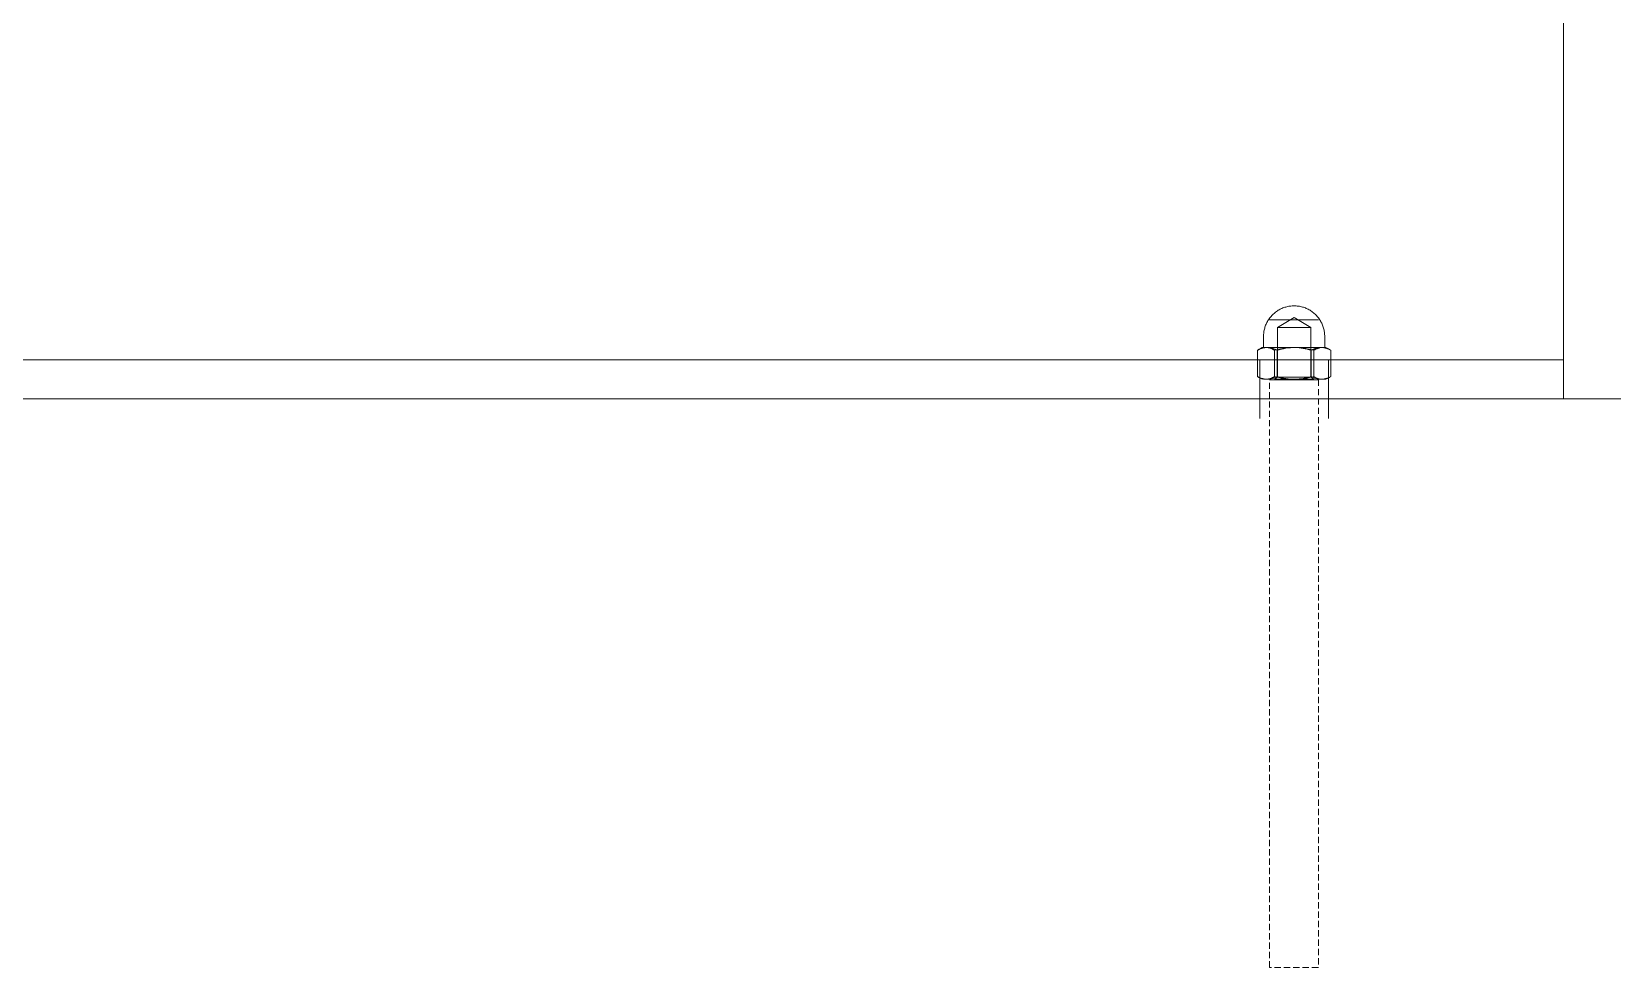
# Model space of a CAD drawing. Header units: millimetres. Extents: x -152 to 4236, y -557 to 2576.
# Drawn here: x 3435 to 3757.8, y 1909.8 to 2100.8 of the extents above; entities that cross this region are included whole.
import ezdxf

# ---------------------------------------------------------------- set-up
doc = ezdxf.new("R2010")
doc.units = ezdxf.units.MM
doc.linetypes.add('HIDDEN', pattern=[1.905, 1.27, -0.635])
doc.layers.add('ZANO_R', color=7, linetype='Continuous', lineweight=0)
doc.layers.add('ZANO_R_przerywana', color=7, linetype='HIDDEN', lineweight=0)

msp = doc.modelspace()

# ---------------------------------------------------------------- linework, layer by layer
at = {"layer": 'ZANO_R'}
for p, q in [((3747.84, 2033.86), (3747.84, 2427.86)), ((3689.24, 2043.71), (3689.42, 2043.83)), ((3689.42, 2043.83), (3689.6, 2043.95)), ((3689.6, 2043.95), (3689.78, 2044.05)), ((3689.78, 2044.05), (3689.97, 2044.16)), ((3689.97, 2044.16), (3690.16, 2044.25)), ((3690.16, 2044.25), (3690.35, 2044.34)), ((3690.35, 2044.34), (3690.55, 2044.42)), ((3690.55, 2044.42), (3690.75, 2044.5)), ((3690.75, 2044.5), (3690.95, 2044.56)), ((3690.95, 2044.56), (3691.16, 2044.62)), ((3691.16, 2044.62), (3691.36, 2044.68)), ((3691.36, 2044.68), (3691.57, 2044.73)), ((3691.57, 2044.73), (3691.78, 2044.77)), ((3691.78, 2044.77), (3691.99, 2044.8)), ((3691.99, 2044.8), (3692.2, 2044.82)), ((3692.2, 2044.82), (3692.42, 2044.84)), ((3692.42, 2044.84), (3692.63, 2044.85)), ((3692.63, 2044.85), (3692.84, 2044.86)), ((3692.84, 2044.86), (3693.06, 2044.85)), ((3693.06, 2044.85), (3693.27, 2044.84)), ((3693.27, 2044.84), (3693.48, 2044.82)), ((3693.48, 2044.82), (3693.7, 2044.8)), ((3693.7, 2044.8), (3693.91, 2044.77)), ((3693.91, 2044.77), (3694.12, 2044.73)), ((3694.12, 2044.73), (3694.32, 2044.68)), ((3694.32, 2044.68), (3694.53, 2044.62)), ((3694.53, 2044.62), (3694.73, 2044.56)), ((3694.73, 2044.56), (3694.94, 2044.5)), ((3694.94, 2044.5), (3695.14, 2044.42)), ((3695.14, 2044.42), (3695.33, 2044.34)), ((3695.33, 2044.34), (3695.53, 2044.25)), ((3695.53, 2044.25), (3695.72, 2044.16)), ((3695.72, 2044.16), (3695.91, 2044.05)), ((3695.91, 2044.05), (3696.09, 2043.95)), ((3696.09, 2043.95), (3696.27, 2043.83)), ((3696.27, 2043.83), (3696.45, 2043.71)), ((3686.89, 2040.5), (3686.95, 2040.7)), ((3686.95, 2040.7), (3687.03, 2040.9)), ((3687.03, 2040.9), (3687.11, 2041.1)), ((3687.11, 2041.1), (3687.2, 2041.29)), ((3687.2, 2041.29), (3687.29, 2041.48)), ((3687.29, 2041.48), (3687.4, 2041.67)), ((3687.4, 2041.67), (3687.5, 2041.85)), ((3687.5, 2041.85), (3687.62, 2042.03)), ((3687.62, 2042.03), (3687.74, 2042.21)), ((3687.74, 2042.21), (3687.86, 2042.38)), ((3687.84, 2042.03), (3697.84, 2042.03)), ((3687.86, 2042.38), (3688, 2042.55)), ((3688, 2042.55), (3688.13, 2042.71)), ((3688.13, 2042.71), (3688.28, 2042.87)), ((3688.28, 2042.87), (3688.42, 2043.03)), ((3688.42, 2043.03), (3688.58, 2043.17)), ((3688.58, 2043.17), (3688.74, 2043.32)), ((3688.74, 2043.32), (3688.9, 2043.45)), ((3688.9, 2043.45), (3689.07, 2043.59)), ((3689.07, 2043.59), (3689.24, 2043.71)), ((3689.45, 2040.46), (3692.84, 2042.5)), ((3692.84, 2042.5), (3696.24, 2040.46)), ((3696.45, 2043.71), (3696.62, 2043.59)), ((3696.62, 2043.59), (3696.79, 2043.45)), ((3696.79, 2043.45), (3696.95, 2043.32)), ((3696.95, 2043.32), (3697.11, 2043.17)), ((3697.11, 2043.17), (3697.26, 2043.03)), ((3697.26, 2043.03), (3697.41, 2042.87)), ((3697.41, 2042.87), (3697.55, 2042.71)), ((3697.55, 2042.71), (3697.69, 2042.55)), ((3697.69, 2042.55), (3697.82, 2042.38)), ((3697.82, 2042.38), (3697.95, 2042.21)), ((3697.95, 2042.21), (3698.07, 2042.03)), ((3698.07, 2042.03), (3698.18, 2041.85)), ((3698.18, 2041.85), (3698.29, 2041.67)), ((3698.29, 2041.67), (3698.39, 2041.48)), ((3698.39, 2041.48), (3698.49, 2041.29)), ((3698.49, 2041.29), (3698.58, 2041.1)), ((3698.58, 2041.1), (3698.66, 2040.9)), ((3698.66, 2040.9), (3698.73, 2040.7)), ((3698.73, 2040.7), (3698.8, 2040.5)), ((3686.59, 2038.61), (3686.6, 2038.82)), ((3686.59, 2036.48), (3686.59, 2038.61)), ((3686.6, 2038.82), (3686.61, 2039.03)), ((3686.61, 2039.03), (3686.63, 2039.25)), ((3686.63, 2039.25), (3686.65, 2039.46)), ((3686.65, 2039.46), (3686.68, 2039.67)), ((3686.68, 2039.67), (3686.72, 2039.88)), ((3686.72, 2039.88), (3686.77, 2040.09)), ((3686.77, 2040.09), (3686.83, 2040.29)), ((3686.83, 2040.29), (3686.89, 2040.5)), ((3689.44, 2040.46), (3689.44, 2040.46)), ((3689.44, 2030.3), (3689.44, 2040.46)), ((3689.44, 2040.46), (3695.72, 2040.46)), ((3695.72, 2040.46), (3696.24, 2040.46)), ((3696.24, 2040.46), (3696.24, 2030.3)), ((3698.8, 2040.5), (3698.86, 2040.29)), ((3698.86, 2040.29), (3698.92, 2040.09)), ((3698.92, 2040.09), (3698.96, 2039.88)), ((3698.96, 2039.88), (3699, 2039.67)), ((3699, 2039.67), (3699.04, 2039.46)), ((3699.04, 2039.46), (3699.06, 2039.25)), ((3699.06, 2039.25), (3699.08, 2039.03)), ((3699.08, 2039.03), (3699.09, 2038.82)), ((3699.09, 2038.82), (3699.09, 2038.61)), ((3699.09, 2038.61), (3699.09, 2036.48)), ((3685.34, 2035.78), (3685.47, 2035.85)), ((3685.44, 2035.84), (3685.34, 2035.78)), ((3685.34, 2035.78), (3685.34, 2030.44)), ((3685.53, 2035.89), (3685.44, 2035.84)), ((3685.47, 2035.85), (3685.6, 2035.92)), ((3685.62, 2035.95), (3685.53, 2035.89)), ((3685.56, 2035.9), (3686.34, 2036.36)), ((3685.6, 2035.92), (3685.73, 2035.98)), ((3685.72, 2036), (3685.62, 2035.95)), ((3685.82, 2036.05), (3685.72, 2036)), ((3685.73, 2035.98), (3685.87, 2036.04)), ((3685.92, 2036.09), (3685.82, 2036.05)), ((3685.87, 2036.04), (3686.01, 2036.09)), ((3686.02, 2036.13), (3685.92, 2036.09)), ((3686.01, 2036.09), (3686.14, 2036.14)), ((3686.12, 2036.17), (3686.02, 2036.13)), ((3686.23, 2036.21), (3686.12, 2036.17)), ((3686.14, 2036.14), (3686.28, 2036.18)), ((3686.33, 2036.24), (3686.23, 2036.21)), ((3686.28, 2036.18), (3686.42, 2036.22)), ((3686.44, 2036.27), (3686.33, 2036.24)), ((3686.34, 2036.36), (3686.34, 2036.36)), ((3686.34, 2036.36), (3686.34, 2036.36)), ((3686.34, 2036.36), (3686.34, 2036.36)), ((3686.34, 2036.36), (3686.34, 2036.36)), ((3686.34, 2036.36), (3686.35, 2036.36)), ((3686.35, 2036.36), (3686.35, 2036.36)), ((3686.35, 2036.36), (3686.39, 2036.36)), ((3686.39, 2036.36), (3686.52, 2036.36)), ((3686.42, 2036.22), (3686.57, 2036.26)), ((3686.55, 2036.29), (3686.44, 2036.27)), ((3686.49, 2036.36), (3686.5, 2036.36)), ((3686.49, 2036.36), (3686.5, 2036.36)), ((3686.49, 2036.36), (3686.5, 2036.36)), ((3686.5, 2036.36), (3686.5, 2036.36)), ((3686.5, 2036.36), (3686.5, 2036.36)), ((3686.5, 2036.36), (3686.51, 2036.36)), ((3686.51, 2036.36), (3686.51, 2036.36)), ((3686.51, 2036.36), (3686.52, 2036.36)), ((3686.52, 2036.36), (3686.52, 2036.37)), ((3686.52, 2036.37), (3686.52, 2036.37)), ((3686.52, 2036.37), (3686.53, 2036.37)), ((3686.52, 2036.36), (3687.04, 2036.36)), ((3686.53, 2036.37), (3686.54, 2036.38)), ((3686.53, 2036.37), (3686.53, 2036.37)), ((3686.53, 2036.37), (3686.53, 2036.37)), ((3686.54, 2036.38), (3686.54, 2036.38)), ((3686.54, 2036.38), (3686.55, 2036.38)), ((3686.55, 2036.38), (3686.55, 2036.39)), ((3686.55, 2036.39), (3686.56, 2036.39)), ((3686.55, 2036.38), (3686.55, 2036.38)), ((3686.55, 2036.38), (3686.55, 2036.38)), ((3686.65, 2036.31), (3686.55, 2036.29)), ((3686.56, 2036.39), (3686.56, 2036.4)), ((3686.56, 2036.4), (3686.57, 2036.4)), ((3686.56, 2036.39), (3686.56, 2036.39)), ((3686.57, 2036.4), (3686.57, 2036.41)), ((3686.57, 2036.41), (3686.57, 2036.41)), ((3686.57, 2036.41), (3686.58, 2036.41)), ((3686.57, 2036.4), (3686.57, 2036.4)), ((3686.57, 2036.26), (3686.71, 2036.29)), ((3686.58, 2036.42), (3686.58, 2036.43)), ((3686.58, 2036.43), (3686.59, 2036.43)), ((3686.58, 2036.41), (3686.58, 2036.42)), ((3686.58, 2036.42), (3686.58, 2036.42)), ((3686.58, 2036.42), (3686.58, 2036.42)), ((3686.59, 2036.47), (3686.59, 2036.48)), ((3686.59, 2036.46), (3686.59, 2036.47)), ((3686.59, 2036.47), (3686.59, 2036.47)), ((3686.59, 2036.45), (3686.59, 2036.46)), ((3686.59, 2036.46), (3686.59, 2036.46)), ((3686.59, 2036.46), (3686.59, 2036.46)), ((3686.59, 2036.44), (3686.59, 2036.45)), ((3686.59, 2036.45), (3686.59, 2036.45)), ((3686.59, 2036.43), (3686.59, 2036.44)), ((3686.59, 2036.44), (3686.59, 2036.44)), ((3686.59, 2036.44), (3686.59, 2036.44)), ((3686.76, 2036.33), (3686.65, 2036.31)), ((3686.71, 2036.29), (3686.85, 2036.31)), ((3686.87, 2036.34), (3686.76, 2036.33)), ((3686.85, 2036.31), (3687, 2036.33)), ((3686.98, 2036.35), (3686.87, 2036.34)), ((3687.09, 2036.36), (3686.98, 2036.35)), ((3687, 2036.33), (3687.15, 2036.35)), ((3687.2, 2036.35), (3687.09, 2036.36)), ((3687.14, 2036.36), (3692.46, 2036.36)), ((3687.15, 2036.35), (3687.29, 2036.36)), ((3687.31, 2036.34), (3687.2, 2036.35)), ((3687.42, 2036.33), (3687.31, 2036.34)), ((3687.4, 2036.36), (3687.55, 2036.35)), ((3687.53, 2036.31), (3687.42, 2036.33)), ((3687.63, 2036.29), (3687.53, 2036.31)), ((3687.55, 2036.35), (3687.7, 2036.33)), ((3687.74, 2036.27), (3687.63, 2036.29)), ((3687.7, 2036.33), (3687.84, 2036.31)), ((3687.85, 2036.24), (3687.74, 2036.27)), ((3687.84, 2036.31), (3687.99, 2036.29)), ((3687.95, 2036.21), (3687.85, 2036.24)), ((3688.06, 2036.17), (3687.95, 2036.21)), ((3687.99, 2036.29), (3688.13, 2036.26)), ((3688.16, 2036.13), (3688.06, 2036.17)), ((3688.13, 2036.26), (3688.27, 2036.22)), ((3688.26, 2036.09), (3688.16, 2036.13)), ((3688.36, 2036.05), (3688.26, 2036.09)), ((3688.27, 2036.22), (3688.41, 2036.18)), ((3688.46, 2036), (3688.36, 2036.05)), ((3688.41, 2036.18), (3688.55, 2036.14)), ((3688.56, 2035.95), (3688.46, 2036)), ((3688.55, 2036.14), (3688.69, 2036.09)), ((3688.65, 2035.89), (3688.56, 2035.95)), ((3688.74, 2035.84), (3688.65, 2035.89)), ((3688.69, 2036.09), (3688.83, 2036.04)), ((3688.83, 2035.78), (3688.74, 2035.84)), ((3688.83, 2036.04), (3688.96, 2035.98)), ((3689.24, 2035.89), (3688.83, 2035.78)), ((3688.83, 2030.44), (3688.83, 2035.78)), ((3688.96, 2035.98), (3689.1, 2035.92)), ((3689.1, 2035.92), (3689.23, 2035.85)), ((3689.23, 2035.85), (3689.35, 2035.78)), ((3689.65, 2036), (3689.24, 2035.89)), ((3689.35, 2035.78), (3689.8, 2035.9)), ((3689.35, 2030.44), (3689.35, 2035.78)), ((3690.06, 2036.09), (3689.65, 2036)), ((3689.8, 2035.9), (3690.25, 2036.01)), ((3690.48, 2036.17), (3690.06, 2036.09)), ((3690.25, 2036.01), (3690.7, 2036.11)), ((3690.9, 2036.23), (3690.48, 2036.17)), ((3690.7, 2036.11), (3691.15, 2036.19)), ((3691.32, 2036.28), (3690.9, 2036.23)), ((3691.15, 2036.19), (3691.61, 2036.26)), ((3691.74, 2036.32), (3691.32, 2036.28)), ((3691.61, 2036.26), (3692.07, 2036.31)), ((3692.16, 2036.35), (3691.74, 2036.32)), ((3692.07, 2036.31), (3692.53, 2036.34)), ((3692.58, 2036.36), (3692.16, 2036.35)), ((3692.53, 2036.34), (3692.99, 2036.36)), ((3693.01, 2036.35), (3692.58, 2036.36)), ((3692.69, 2036.36), (3698.28, 2036.36)), ((3693.43, 2036.32), (3693.01, 2036.35)), ((3693.21, 2036.36), (3693.67, 2036.34)), ((3693.23, 2036.36), (3693.34, 2036.35)), ((3693.85, 2036.28), (3693.43, 2036.32)), ((3693.67, 2036.34), (3694.13, 2036.31)), ((3694.27, 2036.23), (3693.85, 2036.28)), ((3694.13, 2036.31), (3694.59, 2036.26)), ((3694.69, 2036.17), (3694.27, 2036.23)), ((3694.59, 2036.26), (3695.05, 2036.19)), ((3695.1, 2036.09), (3694.69, 2036.17)), ((3695.05, 2036.19), (3695.51, 2036.11)), ((3695.52, 2036), (3695.1, 2036.09)), ((3695.51, 2036.11), (3695.96, 2036.01)), ((3695.93, 2035.89), (3695.52, 2036)), ((3696.33, 2035.78), (3695.93, 2035.89)), ((3695.96, 2036.01), (3696.41, 2035.9)), ((3696.46, 2035.85), (3696.33, 2035.78)), ((3696.33, 2030.44), (3696.33, 2035.78)), ((3696.41, 2035.9), (3696.85, 2035.78)), ((3696.58, 2035.91), (3696.46, 2035.85)), ((3696.71, 2035.97), (3696.58, 2035.91)), ((3696.84, 2036.03), (3696.71, 2035.97)), ((3696.97, 2036.08), (3696.84, 2036.03)), ((3696.85, 2035.78), (3696.95, 2035.84)), ((3696.85, 2035.78), (3696.85, 2030.44)), ((3696.95, 2035.84), (3697.04, 2035.9)), ((3697.1, 2036.13), (3696.97, 2036.08)), ((3697.04, 2035.9), (3697.14, 2035.95)), ((3697.23, 2036.17), (3697.1, 2036.13)), ((3697.14, 2035.95), (3697.24, 2036.01)), ((3697.37, 2036.21), (3697.23, 2036.17)), ((3697.24, 2036.01), (3697.35, 2036.06)), ((3697.35, 2036.06), (3697.45, 2036.1)), ((3697.5, 2036.25), (3697.37, 2036.21)), ((3697.45, 2036.1), (3697.56, 2036.14)), ((3697.64, 2036.28), (3697.5, 2036.25)), ((3697.56, 2036.14), (3697.66, 2036.18)), ((3697.78, 2036.3), (3697.64, 2036.28)), ((3697.66, 2036.18), (3697.77, 2036.22)), ((3697.77, 2036.22), (3697.88, 2036.25)), ((3697.92, 2036.32), (3697.78, 2036.3)), ((3697.88, 2036.25), (3697.99, 2036.28)), ((3698.06, 2036.34), (3697.92, 2036.32)), ((3697.99, 2036.28), (3698.1, 2036.3)), ((3698.2, 2036.35), (3698.06, 2036.34)), ((3698.1, 2036.3), (3698.21, 2036.32)), ((3698.34, 2036.36), (3698.2, 2036.35)), ((3698.21, 2036.32), (3698.32, 2036.34)), ((3698.32, 2036.34), (3698.44, 2036.35)), ((3698.48, 2036.35), (3698.34, 2036.36)), ((3698.4, 2036.36), (3699.34, 2036.36)), ((3698.44, 2036.35), (3698.55, 2036.36)), ((3698.62, 2036.34), (3698.48, 2036.35)), ((3698.76, 2036.32), (3698.62, 2036.34)), ((3698.65, 2036.36), (3698.75, 2036.35)), ((3698.75, 2036.35), (3698.85, 2036.34)), ((3698.9, 2036.3), (3698.76, 2036.32)), ((3698.85, 2036.34), (3698.96, 2036.33)), ((3699.04, 2036.28), (3698.9, 2036.3)), ((3698.96, 2036.33), (3699.06, 2036.31)), ((3699.17, 2036.25), (3699.04, 2036.28)), ((3699.06, 2036.31), (3699.16, 2036.29)), ((3699.09, 2036.48), (3699.09, 2036.47)), ((3699.09, 2036.47), (3699.09, 2036.47)), ((3699.09, 2036.47), (3699.09, 2036.46)), ((3699.09, 2036.46), (3699.1, 2036.46)), ((3699.1, 2036.46), (3699.1, 2036.46)), ((3699.1, 2036.46), (3699.1, 2036.45)), ((3699.1, 2036.45), (3699.1, 2036.45)), ((3699.1, 2036.45), (3699.1, 2036.44)), ((3699.1, 2036.44), (3699.1, 2036.44)), ((3699.1, 2036.44), (3699.1, 2036.44)), ((3699.1, 2036.44), (3699.1, 2036.43)), ((3699.1, 2036.43), (3699.1, 2036.43)), ((3699.1, 2036.43), (3699.11, 2036.42)), ((3699.11, 2036.42), (3699.11, 2036.42)), ((3699.11, 2036.42), (3699.11, 2036.42)), ((3699.11, 2036.42), (3699.11, 2036.41)), ((3699.11, 2036.41), (3699.11, 2036.41)), ((3699.11, 2036.41), (3699.12, 2036.41)), ((3699.12, 2036.41), (3699.12, 2036.4)), ((3699.12, 2036.4), (3699.12, 2036.4)), ((3699.12, 2036.4), (3699.12, 2036.4)), ((3699.12, 2036.4), (3699.13, 2036.39)), ((3699.13, 2036.39), (3699.13, 2036.39)), ((3699.13, 2036.39), (3699.13, 2036.39)), ((3699.13, 2036.39), (3699.14, 2036.38)), ((3699.14, 2036.38), (3699.14, 2036.38)), ((3699.14, 2036.38), (3699.14, 2036.38)), ((3699.14, 2036.38), (3699.15, 2036.38)), ((3699.15, 2036.38), (3699.15, 2036.38)), ((3699.15, 2036.38), (3699.15, 2036.37)), ((3699.15, 2036.37), (3699.16, 2036.37)), ((3699.16, 2036.37), (3699.16, 2036.37)), ((3699.16, 2036.37), (3699.16, 2036.37)), ((3699.16, 2036.37), (3699.17, 2036.37)), ((3699.16, 2036.29), (3699.26, 2036.26)), ((3699.17, 2036.37), (3699.17, 2036.36)), ((3699.17, 2036.36), (3699.18, 2036.36)), ((3699.31, 2036.21), (3699.17, 2036.25)), ((3699.18, 2036.36), (3699.21, 2036.36)), ((3699.18, 2036.36), (3699.18, 2036.36)), ((3699.18, 2036.36), (3699.18, 2036.36)), ((3699.18, 2036.36), (3699.19, 2036.36)), ((3699.19, 2036.36), (3699.19, 2036.36)), ((3699.19, 2036.36), (3699.2, 2036.36)), ((3699.26, 2036.26), (3699.37, 2036.24)), ((3699.45, 2036.17), (3699.31, 2036.21)), ((3699.34, 2036.36), (3700.19, 2035.87)), ((3699.37, 2036.24), (3699.47, 2036.21)), ((3699.58, 2036.13), (3699.45, 2036.17)), ((3699.47, 2036.21), (3699.56, 2036.17)), ((3699.56, 2036.17), (3699.66, 2036.14)), ((3699.71, 2036.08), (3699.58, 2036.13)), ((3699.66, 2036.14), (3699.76, 2036.1)), ((3699.84, 2036.03), (3699.71, 2036.08)), ((3699.76, 2036.1), (3699.85, 2036.05)), ((3699.97, 2035.97), (3699.84, 2036.03)), ((3699.85, 2036.05), (3699.95, 2036.01)), ((3699.95, 2036.01), (3700.04, 2035.96)), ((3700.1, 2035.91), (3699.97, 2035.97)), ((3700.04, 2035.96), (3700.13, 2035.9)), ((3700.22, 2035.85), (3700.1, 2035.91)), ((3700.19, 2035.87), (3700.34, 2035.78)), ((3700.34, 2035.78), (3700.22, 2035.85)), ((3700.34, 2030.44), (3700.34, 2035.78)), ((3307.84, 2033.86), (3737.84, 2033.86)), ((3685.84, 2033.86), (3685.84, 2025.86)), ((3699.84, 2025.86), (3699.84, 2033.86)), ((3747.84, 2033.86), (3737.84, 2033.86)), ((3747.84, 2025.86), (3747.84, 2033.86)), ((3685.34, 2030.44), (3685.47, 2030.37)), ((3685.34, 2030.44), (3685.44, 2030.37)), ((3685.44, 2030.37), (3685.54, 2030.32)), ((3685.47, 2030.37), (3685.6, 2030.3)), ((3685.54, 2030.32), (3685.64, 2030.26)), ((3686.34, 2029.86), (3685.56, 2030.31)), ((3685.6, 2030.3), (3685.73, 2030.23)), ((3685.64, 2030.26), (3685.74, 2030.21)), ((3685.73, 2030.23), (3685.87, 2030.18)), ((3685.74, 2030.21), (3685.84, 2030.16)), ((3685.84, 2030.16), (3685.94, 2030.11)), ((3685.84, 2029.86), (3685.84, 2021.86)), ((3685.87, 2030.18), (3686.01, 2030.12)), ((3685.94, 2030.11), (3686.05, 2030.07)), ((3686.01, 2030.12), (3686.14, 2030.07)), ((3686.05, 2030.07), (3686.16, 2030.03)), ((3686.14, 2030.07), (3686.28, 2030.03)), ((3686.16, 2030.03), (3686.26, 2030)), ((3686.26, 2030), (3686.37, 2029.96)), ((3686.28, 2030.03), (3686.42, 2029.99)), ((3686.37, 2029.96), (3686.48, 2029.94)), ((3686.42, 2029.99), (3686.57, 2029.96)), ((3686.48, 2029.94), (3686.59, 2029.91)), ((3686.57, 2029.96), (3686.71, 2029.93)), ((3686.59, 2029.91), (3686.71, 2029.89)), ((3686.71, 2029.93), (3686.85, 2029.9)), ((3686.71, 2029.89), (3686.82, 2029.88)), ((3686.82, 2029.88), (3686.93, 2029.87)), ((3686.85, 2029.9), (3687, 2029.88)), ((3686.93, 2029.87), (3687.04, 2029.86)), ((3686.98, 2029.86), (3687.04, 2029.86)), ((3687, 2029.88), (3687.15, 2029.87)), ((3687.14, 2029.86), (3687.25, 2029.87)), ((3687.14, 2029.86), (3687.2, 2029.86)), ((3687.15, 2029.87), (3687.29, 2029.86)), ((3687.25, 2029.87), (3687.36, 2029.88)), ((3687.36, 2029.88), (3687.48, 2029.89)), ((3687.4, 2029.86), (3687.55, 2029.87)), ((3687.4, 2029.86), (3687.48, 2029.86)), ((3687.48, 2029.89), (3687.59, 2029.91)), ((3687.55, 2029.87), (3687.69, 2029.88)), ((3687.59, 2029.91), (3687.7, 2029.94)), ((3687.69, 2029.88), (3687.84, 2029.9)), ((3687.7, 2029.94), (3687.81, 2029.97)), ((3687.81, 2029.97), (3687.92, 2030)), ((3687.84, 2029.9), (3687.98, 2029.92)), ((3697.74, 2029.78), (3687.84, 2029.78)), ((3687.92, 2030), (3688.03, 2030.03)), ((3687.98, 2029.92), (3688.13, 2029.95)), ((3688.03, 2030.03), (3688.13, 2030.07)), ((3688.13, 2030.07), (3688.24, 2030.11)), ((3688.13, 2029.95), (3688.27, 2029.99)), ((3688.24, 2030.11), (3688.34, 2030.16)), ((3688.27, 2029.99), (3688.41, 2030.03)), ((3688.34, 2030.16), (3688.44, 2030.21)), ((3688.41, 2030.03), (3688.55, 2030.07)), ((3688.44, 2030.21), (3688.54, 2030.26)), ((3688.54, 2030.26), (3688.64, 2030.32)), ((3688.55, 2030.07), (3688.69, 2030.12)), ((3688.64, 2030.32), (3688.74, 2030.37)), ((3688.69, 2030.12), (3688.83, 2030.18)), ((3688.74, 2030.37), (3688.83, 2030.44)), ((3688.83, 2030.44), (3689.28, 2030.31)), ((3688.83, 2030.18), (3688.96, 2030.23)), ((3688.84, 2029.88), (3689.44, 2030.3)), ((3688.84, 2029.86), (3688.84, 2029.88)), ((3696.23, 2029.88), (3688.84, 2029.88)), ((3688.96, 2030.23), (3689.1, 2030.3)), ((3689.1, 2030.3), (3689.23, 2030.36)), ((3689.23, 2030.36), (3689.35, 2030.44)), ((3689.28, 2030.31), (3689.73, 2030.2)), ((3689.8, 2030.31), (3689.35, 2030.44)), ((3695.72, 2030.3), (3689.44, 2030.3)), ((3689.73, 2030.2), (3690.19, 2030.1)), ((3690.25, 2030.2), (3689.8, 2030.31)), ((3690.19, 2030.1), (3690.65, 2030.02)), ((3690.7, 2030.1), (3690.25, 2030.2)), ((3690.65, 2030.02), (3691.11, 2029.96)), ((3691.16, 2030.02), (3690.7, 2030.1)), ((3691.11, 2029.96), (3691.57, 2029.91)), ((3691.62, 2029.96), (3691.16, 2030.02)), ((3691.57, 2029.91), (3692.03, 2029.87)), ((3692.08, 2029.91), (3691.62, 2029.96)), ((3692.03, 2029.87), (3692.5, 2029.86)), ((3692.54, 2029.87), (3692.08, 2029.91)), ((3692.35, 2029.86), (3692.47, 2029.86)), ((3692.39, 2029.88), (3692.37, 2029.88)), ((3693.01, 2029.86), (3692.54, 2029.87)), ((3692.6, 2029.86), (3693.02, 2029.87)), ((3692.69, 2029.86), (3692.82, 2029.86)), ((3692.99, 2029.86), (3692.86, 2029.86)), ((3693.02, 2029.87), (3693.44, 2029.89)), ((3693.68, 2029.87), (3693.21, 2029.86)), ((3693.44, 2029.89), (3693.86, 2029.93)), ((3694.14, 2029.91), (3693.68, 2029.87)), ((3693.86, 2029.93), (3694.28, 2029.98)), ((3694.6, 2029.96), (3694.14, 2029.91)), ((3694.28, 2029.98), (3694.7, 2030.05)), ((3695.05, 2030.02), (3694.6, 2029.96)), ((3694.7, 2030.05), (3695.11, 2030.13)), ((3695.51, 2030.1), (3695.05, 2030.02)), ((3695.11, 2030.13), (3695.52, 2030.22)), ((3695.96, 2030.2), (3695.51, 2030.1)), ((3695.52, 2030.22), (3695.93, 2030.32)), ((3696.11, 2030.3), (3695.72, 2030.3)), ((3695.93, 2030.32), (3696.33, 2030.44)), ((3696.41, 2030.31), (3695.96, 2030.2)), ((3696.21, 2030.3), (3696.11, 2030.3)), ((3696.24, 2030.3), (3696.21, 2030.3)), ((3696.68, 2029.88), (3696.23, 2029.88)), ((3696.24, 2030.3), (3696.84, 2029.88)), ((3696.24, 2030.3), (3696.24, 2030.3)), ((3696.24, 2030.3), (3696.24, 2030.3)), ((3696.24, 2030.3), (3696.24, 2030.3)), ((3696.24, 2030.3), (3696.24, 2030.3)), ((3696.24, 2030.3), (3696.24, 2030.3)), ((3696.24, 2030.3), (3696.24, 2030.3)), ((3696.33, 2030.44), (3696.46, 2030.36)), ((3696.85, 2030.44), (3696.41, 2030.31)), ((3696.46, 2030.36), (3696.59, 2030.3)), ((3696.59, 2030.3), (3696.72, 2030.23)), ((3696.81, 2029.88), (3696.68, 2029.88)), ((3696.72, 2030.23), (3696.86, 2030.18)), ((3696.84, 2029.88), (3696.81, 2029.88)), ((3696.84, 2029.88), (3696.84, 2029.86)), ((3696.84, 2029.88), (3696.84, 2029.88)), ((3696.84, 2029.88), (3696.84, 2029.88)), ((3696.84, 2029.88), (3696.84, 2029.88)), ((3696.84, 2029.88), (3696.84, 2029.88)), ((3696.84, 2029.88), (3696.84, 2029.88)), ((3696.84, 2029.88), (3696.84, 2029.88)), ((3696.95, 2030.37), (3696.85, 2030.44)), ((3696.86, 2030.18), (3697, 2030.12)), ((3697.04, 2030.32), (3696.95, 2030.37)), ((3697, 2030.12), (3697.13, 2030.07)), ((3697.14, 2030.26), (3697.04, 2030.32)), ((3697.13, 2030.07), (3697.27, 2030.03)), ((3697.24, 2030.21), (3697.14, 2030.26)), ((3697.35, 2030.16), (3697.24, 2030.21)), ((3697.27, 2030.03), (3697.42, 2029.99)), ((3697.45, 2030.11), (3697.35, 2030.16)), ((3697.42, 2029.99), (3697.56, 2029.95)), ((3697.56, 2030.07), (3697.45, 2030.11)), ((3697.66, 2030.03), (3697.56, 2030.07)), ((3697.56, 2029.95), (3697.7, 2029.93)), ((3697.77, 2030), (3697.66, 2030.03)), ((3697.7, 2029.93), (3697.85, 2029.9)), ((3697.82, 2029.78), (3697.74, 2029.78)), ((3697.88, 2029.97), (3697.77, 2030)), ((3697.84, 2029.78), (3697.82, 2029.78)), ((3697.84, 2029.78), (3697.84, 2029.78)), ((3697.84, 2029.78), (3697.84, 2029.78)), ((3697.84, 2029.78), (3697.84, 2029.78)), ((3697.84, 2029.78), (3697.84, 2029.78)), ((3697.84, 2029.78), (3697.84, 2029.78)), ((3697.84, 2029.78), (3697.84, 2029.78)), ((3697.84, 2029.78), (3697.84, 2029.78)), ((3697.85, 2029.9), (3697.99, 2029.88)), ((3697.99, 2029.94), (3697.88, 2029.97)), ((3698.1, 2029.91), (3697.99, 2029.94)), ((3697.99, 2029.88), (3698.14, 2029.87)), ((3698.21, 2029.89), (3698.1, 2029.91)), ((3698.14, 2029.87), (3698.28, 2029.86)), ((3698.32, 2029.88), (3698.21, 2029.89)), ((3698.44, 2029.87), (3698.32, 2029.88)), ((3698.4, 2029.86), (3698.54, 2029.87)), ((3698.55, 2029.86), (3698.44, 2029.87)), ((3698.55, 2029.86), (3698.49, 2029.86)), ((3698.54, 2029.87), (3698.69, 2029.88)), ((3698.75, 2029.86), (3698.64, 2029.86)), ((3698.71, 2029.86), (3698.65, 2029.86)), ((3698.69, 2029.88), (3698.83, 2029.9)), ((3698.85, 2029.87), (3698.75, 2029.86)), ((3698.83, 2029.9), (3698.98, 2029.93)), ((3698.96, 2029.89), (3698.85, 2029.87)), ((3699.06, 2029.9), (3698.96, 2029.89)), ((3698.98, 2029.93), (3699.12, 2029.96)), ((3699.16, 2029.92), (3699.06, 2029.9)), ((3699.12, 2029.96), (3699.26, 2029.99)), ((3699.26, 2029.95), (3699.16, 2029.92)), ((3699.26, 2029.99), (3699.41, 2030.03)), ((3699.36, 2029.98), (3699.26, 2029.95)), ((3700.19, 2030.34), (3699.34, 2029.86)), ((3699.46, 2030.01), (3699.36, 2029.98)), ((3699.41, 2030.03), (3699.55, 2030.07)), ((3699.56, 2030.04), (3699.46, 2030.01)), ((3699.55, 2030.07), (3699.68, 2030.12)), ((3699.66, 2030.08), (3699.56, 2030.04)), ((3699.76, 2030.12), (3699.66, 2030.08)), ((3699.68, 2030.12), (3699.82, 2030.18)), ((3699.85, 2030.16), (3699.76, 2030.12)), ((3699.82, 2030.18), (3699.95, 2030.23)), ((3699.84, 2021.86), (3699.84, 2029.86)), ((3699.95, 2030.21), (3699.85, 2030.16)), ((3699.95, 2030.23), (3700.09, 2030.3)), ((3700.04, 2030.26), (3699.95, 2030.21)), ((3700.13, 2030.31), (3700.04, 2030.26)), ((3700.09, 2030.3), (3700.22, 2030.37)), ((3700.34, 2030.44), (3700.19, 2030.34)), ((3700.22, 2030.37), (3700.34, 2030.44)), ((-151.78, 2025.86), (4112.64, 2025.86)), ((3218.61, 2025.86), (3818.61, 2025.86)), ((3737.84, 2025.86), (3307.84, 2025.86)), ((3737.84, 2025.86), (3747.84, 2025.86))]:
    msp.add_line(p, q, dxfattribs=at)
at = {"layer": 'ZANO_R_przerywana'}
for p, q in [((3687.84, 1909.78), (3687.84, 2029.78)), ((3697.84, 2029.78), (3697.84, 1909.78)), ((3697.74, 1909.78), (3687.84, 1909.78)), ((3697.82, 1909.78), (3697.74, 1909.78)), ((3697.84, 1909.78), (3697.82, 1909.78)), ((3697.84, 1909.78), (3697.84, 1909.78)), ((3697.84, 1909.78), (3697.84, 1909.78)), ((3697.84, 1909.78), (3697.84, 1909.78)), ((3697.84, 1909.78), (3697.84, 1909.78)), ((3697.84, 1909.78), (3697.84, 1909.78)), ((3697.84, 1909.78), (3697.84, 1909.78)), ((3697.84, 1909.78), (3697.84, 1909.78))]:
    msp.add_line(p, q, dxfattribs=at)

doc.saveas('drawing.dxf')
